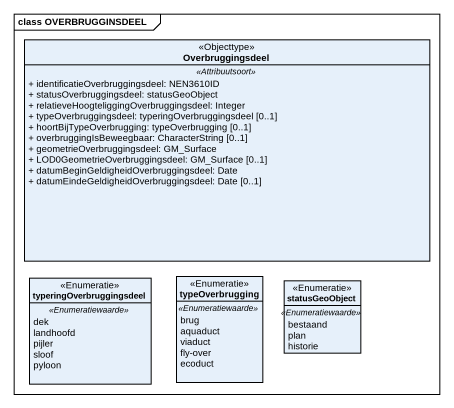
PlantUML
@startuml
mainframe class OVERBRUGGINSDEEL
hide circle
hide empty members
skinparam classAttributeIconSize 0
class Overbruggingsdeel <<Objecttype>> {
  .. <<Attribuutsoort>> ..
  + identificatieOverbruggingsdeel: NEN3610ID
  + statusOverbruggingsdeel: statusGeoObject
  + relatieveHoogteliggingOverbruggingsdeel: Integer
  + typeOverbruggingsdeel: typeringOverbruggingsdeel [0..1]
  + hoortBijTypeOverbrugging: typeOverbrugging [0..1]
  + overbruggingIsBeweegbaar: CharacterString [0..1]
  + geometrieOverbruggingsdeel: GM_Surface
  + LOD0GeometrieOverbruggingsdeel: GM_Surface [0..1]
  + datumBeginGeldigheidOverbruggingsdeel: Date
  + datumEindeGeldigheidOverbruggingsdeel: Date [0..1]
}
enum typeringOverbruggingsdeel <<Enumeratie>> {
  .. <<Enumeratiewaarde>> ..
  dek
  landhoofd
  pijler
  sloof
  pyloon
}
enum typeOverbrugging <<Enumeratie>> {
  .. <<Enumeratiewaarde>> ..
  brug
  aquaduct
  viaduct
  fly-over
  ecoduct
}
enum statusGeoObject <<Enumeratie>> {
  .. <<Enumeratiewaarde>> ..
  bestaand
  plan
  historie
}
@enduml
